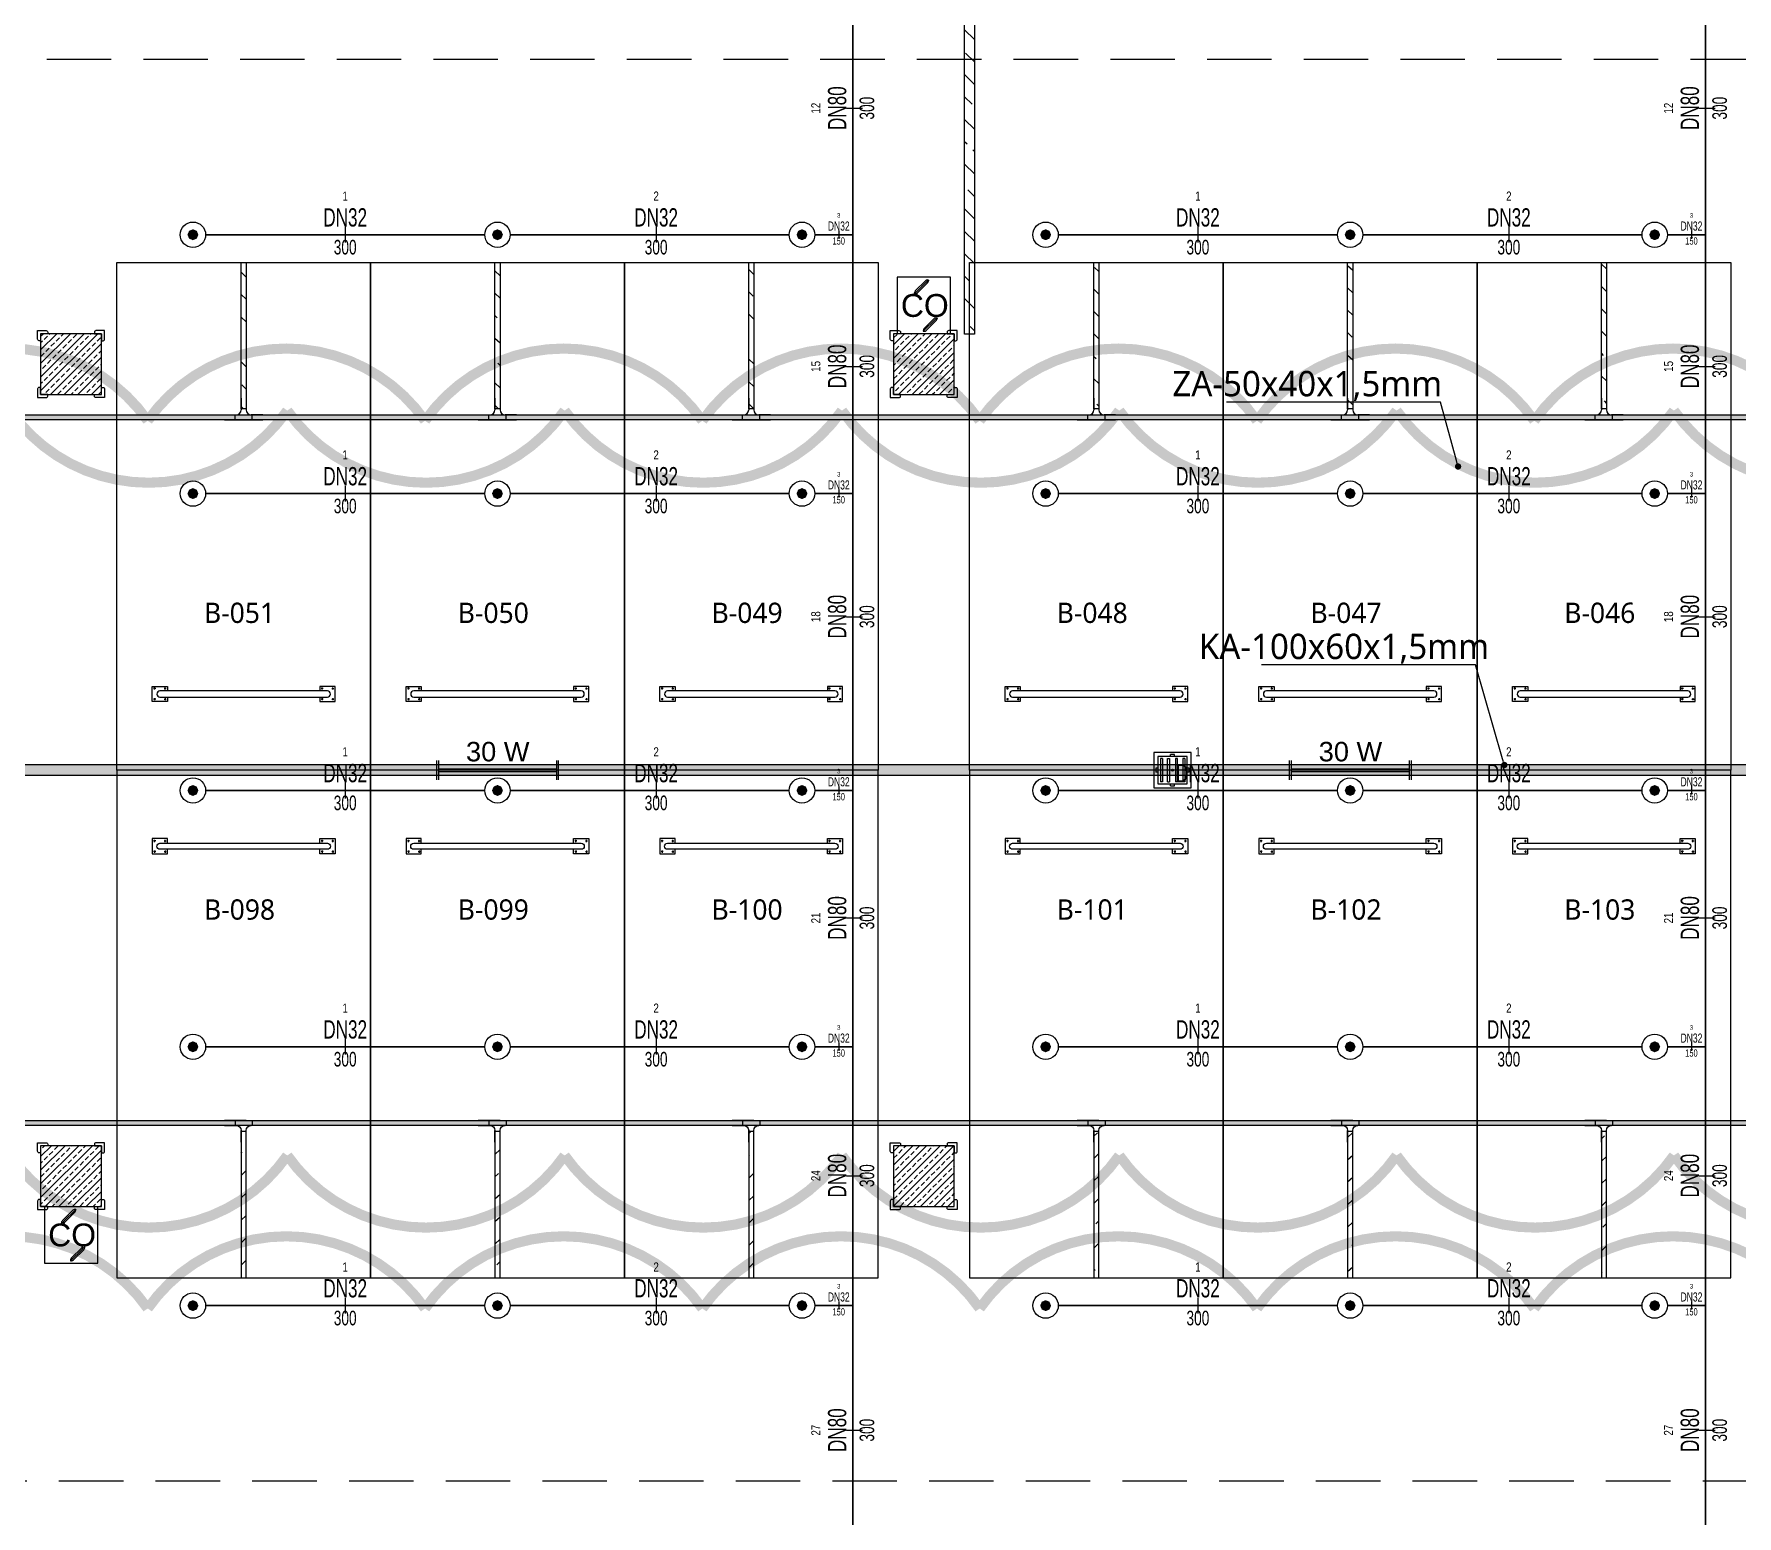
# Model space of a CAD drawing. Header units: millimetres. Extents: x -379292 to 1221486, y 92049 to 447512.
# Drawn here: x -158620 to -141845, y 253271 to 267871 of the extents above; entities that cross this region are included whole.
import ezdxf
from ezdxf import colors
from ezdxf.entities.mleader import LeaderData, LeaderLine
from ezdxf.enums import TextEntityAlignment as Align
from ezdxf.math import Vec2, Vec3

# ---------------------------------------------------------------- set-up
doc = ezdxf.new("R2010")
doc.units = ezdxf.units.MM
doc.linetypes.add('HIDDEN', pattern=[9.525, 6.35, -3.175])
for name, color, linetype in [('-M-YNGN-BORUID', 7, 'Continuous'), ('-M-YNGN-BORUUZUN', 7, 'Continuous'), ('-M-YNGN-BORUYUK', 7, 'Continuous'), ('-M-YNGN-SPR-YUK', 7, 'Continuous'), ('-M-YNGN-ZON2-CAP-', 7, 'Continuous'), ('-M-YNGN-ZON2-SPR-', 7, 'Continuous'), ('04_RAIN INLET', 51, 'Continuous'), ('05_HATCH CONCRETE', 141, 'Continuous'), ('05_SYMBOL', 2, 'Continuous'), ('08_LAMP', 4, 'Continuous'), ('202-A-Y-MahalAd', 141, 'Continuous'), ('E_CT_ZA', 6, 'Continuous'), ('EYazı', 7, 'Continuous')]:
    doc.layers.add(name, color=color, linetype=linetype)
doc.layers.add('-M-YNGN-SPR-CAPCIZGI', color=188, linetype='Continuous', plot=False)
for name, color, linetype, lineweight in [('-M-YNGN-ZON2', 4, 'SP', 30), ('08_DEDECTOR', 3, 'Continuous', 9), ('E_CT_AYDINLATMA', 3, 'Continuous', 9), ('E_CT_KIRMIZI', 1, 'Continuous', 9)]:
    doc.layers.add(name, color=color, linetype=linetype, lineweight=lineweight)
doc.styles.add('CIZGI', font='tahoma.ttf', dxfattribs={"width": 0.8, "oblique": 20})
doc.styles.add('HCAD', font='HCAD.SHX', dxfattribs={"width": 0.8, "height": 0.2})
doc.styles.add('PIPESIZE', font='hcad.shx', dxfattribs={"width": 0.8})
doc.styles.add('SPR-NOT', font='romans.shx')
doc.styles.get("Standard").update_dxf_attribs({"font": 'segoeuil.ttf'})
doc.styles.add('YAZI-2', font='arial.ttf', dxfattribs={"height": 2})
doc.styles.add('YAZI-3', font='arial.ttf', dxfattribs={"height": 3})
doc.linetypes.add('SP', pattern='A,2,-0.1,["SP",CIZGI,S=0.14,R=0.2,X=0,Y=-0.07],-0.255', length=2.355)
pattern_1 = [(225, (905000, -3e-07), (67.351921, -67.351921), []), (225, (904932.65, -3e-07), (67.351921, -67.351921), [47.625, -23.8125])]

# ---------------------------------------------------------------- blocks, each defined once
blk = doc.blocks.new('202_Vida')
at = {"color": 0, "linetype": 'ByBlock', "ltscale": 0.2}
for points in [[(1, 0), (-1, 0)], [(0, 1), (0, -1)]]:
    blk.add_lwpolyline(points, dxfattribs=at)
at = {"color": 0, "linetype": 'ByBlock'}
for radius in [0.42, 0.23, 0.155]:
    blk.add_circle((0, 0), radius, dxfattribs=at)
blk = doc.blocks.new('202_Stoper')
at = {"color": 0, "linetype": 'ByBlock'}
for points in [[(-750, -30), (-750, -75), (-900, -75), (-900, 75), (-750, 75), (-750, 30)], [(750, -30), (750, -75), (900, -75), (900, 75), (750, 75), (750, 30)]]:
    blk.add_lwpolyline(points, dxfattribs=at)
blk.add_lwpolyline([(825, -30, 1), (825, 30), (-825, 30, 1), (-825, -30)], format="xyb", close=True, dxfattribs=at)
at = {"color": 0, "linetype": 'ByBlock', "yscale": 10, "zscale": 10, "rotation": 180}
for p, xscale in [((-877, 53), -10), ((-772, 53), 10), ((772, 53), -10), ((877, 53), 10)]:
    blk.add_blockref('202_Vida', p, dxfattribs=dict(at, xscale=xscale))
at = {"color": 0, "linetype": 'ByBlock', "yscale": 10, "zscale": 10}
for p, xscale in [((-877, -52), 10), ((-772, -52), -10), ((772, -52), 10), ((877, -52), -10)]:
    blk.add_blockref('202_Vida', p, dxfattribs=dict(at, xscale=xscale))
blk = doc.blocks.new('202_Mahalblok')
at = {"color": 0, "linetype": 'ByBlock', "flags": 128}
blk.add_lwpolyline([(0, 0), (0, 5000), (2500, 5000), (2500, 0)], close=True, dxfattribs=at)
at = {"color": 252}
blk.add_blockref('202_Stoper', (1250, 750), dxfattribs=at)
at = {"color": 0, "linetype": 'ByBlock', "ltscale": 25}
blk.add_attdef('MAHALNO', text='', height=200, dxfattribs=at).set_placement((1209, 1390), align=Align.BOTTOM_CENTER)
blk = doc.blocks.new('202_Izgara')
at = {"color": 8, "ltscale": 25}
blk.add_circle((0, 0), 0.1, dxfattribs=at)
at = {"layer": '04_RAIN INLET', "color": 8}
for p, q in [((1.85, 1.75), (-1.85, 1.75)), ((-1.85, 1.75), (-1.85, -1.75)), ((1.85, -1.75), (1.85, 1.75)), ((1.45, 1.35), (-1.45, 1.35)), ((-1.45, 1.35), (-1.45, -1.35)), ((-1.2, 1.15), (-1.2, -1.15)), ((-1, 1.15), (-1.2, 1.15)), ((-1, 1.15), (-1, -1.15)), ((-0.5, -1.15), (-0.5, 1.15)), ((-0.5, 1.15), (-0.3, 1.15)), ((-0.3, 1.15), (-0.3, -1.15)), ((0.3, 1.15), (0.3, -1.15)), ((0.5, 1.15), (0.3, 1.15)), ((0.5, -1.15), (0.5, 1.15)), ((1, 1.15), (1, -1.15)), ((1.2, 1.15), (1, 1.15)), ((1.2, 1.15), (1.2, -1.15)), ((1.45, -1.35), (1.45, 1.35)), ((-1.45, -1.35), (1.45, -1.35)), ((-1, -1.15), (-1.2, -1.15)), ((-0.5, -1.15), (-0.3, -1.15)), ((0.5, -1.15), (0.3, -1.15)), ((1.2, -1.15), (1, -1.15)), ((-1.85, -1.75), (1.85, -1.75))]:
    blk.add_line(p, q, dxfattribs=at)
at = {"layer": '04_RAIN INLET', "color": 8, "ltscale": 50}
for p, q in [((-1.45, 0.2), (-1.65, 0.2)), ((0.2, 1.55), (-0.2, 1.55)), ((-0.2, 1.35), (-0.2, 1.55)), ((0.2, 1.35), (0.2, 1.55)), ((1.65, 0.2), (1.45, 0.2)), ((-1.45, -0.2), (-1.65, -0.2)), ((-0.2, -1.55), (-0.2, -1.35)), ((0.2, -1.55), (0.2, -1.35)), ((1.65, -0.2), (1.45, -0.2))]:
    blk.add_line(p, q, dxfattribs=at)
at = {"layer": '04_RAIN INLET', "color": 8, "ltscale": 50, "extrusion": (-2.89798e-21, 1.6744e-09, 1)}
for points in [[(-1.65, 0.2), (-1.65, -0.2)], [(1.65, -0.2), (1.65, 0.2)]]:
    blk.add_lwpolyline(points, dxfattribs=at)
at = {"layer": '04_RAIN INLET', "color": 8, "ltscale": 50, "extrusion": (-2.89798e-21, 1.6744e-09, 1), "elevation": 0}
blk.add_lwpolyline([(-0.2, -1.55), (0.2, -1.55)], dxfattribs=at)
blk = doc.blocks.new('bariyer')
at = {"color": 8, "ltscale": 25}
blk.add_lwpolyline([(0, -70), (15, -70, 0.414214), (30, -55), (30, 30), (-55, 30, 0.414214), (-70, 15), (-70, 0), (0, 0)], format="xyb", close=True, dxfattribs=at)
blk = doc.blocks.new('OtoParkBodrumKatMimari')
at = {"layer": '05_HATCH CONCRETE'}
h = blk.add_hatch(dxfattribs=at)
h.set_pattern_fill('ANSI33', color=8, scale=15, angle=180, style=0)
h.set_pattern_definition(pattern_1)
h.paths.add_polyline_path([(88400, 164100), (87800, 164100), (87800, 163500), (88400, 163500)])
h = blk.add_hatch(dxfattribs=at)
h.set_pattern_fill('ANSI33', color=8, scale=15, angle=180, style=0)
h.set_pattern_definition(pattern_1)
h.paths.add_polyline_path([(96800, 164100), (96200, 164100), (96200, 163500), (96800, 163500)])
h = blk.add_hatch(dxfattribs=at)
h.set_pattern_fill('ANSI33', color=8, scale=15, angle=180, style=0)
h.set_pattern_definition(pattern_1)
h.paths.add_polyline_path([(88400, 156100), (87800, 156100), (87800, 155500), (88400, 155500)])
h = blk.add_hatch(dxfattribs=at)
h.set_pattern_fill('ANSI33', color=8, scale=15, angle=180, style=0)
h.set_pattern_definition(pattern_1)
h.paths.add_polyline_path([(96800, 156100), (96200, 156100), (96200, 155500), (96800, 155500)])
at = {"color": 5}
for points in [[(88400, 164100), (87800, 164100), (87800, 163500), (88400, 163500)], [(96800, 164100), (96200, 164100), (96200, 163500), (96800, 163500)], [(88400, 156100), (87800, 156100), (87800, 155500), (88400, 155500)], [(96800, 156100), (96200, 156100), (96200, 155500), (96800, 155500)]]:
    blk.add_lwpolyline(points, close=True, dxfattribs=at)
at = {"layer": '05_SYMBOL', "color": 252, "linetype": 'HIDDEN', "ltscale": 100}
blk.add_lwpolyline([(130500, 154800), (130500, 164800, 0.414214), (128500, 166800), (19400, 166800, 0.414214), (17400, 164800), (17400, 154800, 0.414214), (19400, 152800), (128500, 152800, 0.414214)], format="xyb", close=True, dxfattribs=at)
at = {"layer": '04_RAIN INLET', "xscale": 100, "yscale": 100, "zscale": 100, "rotation": 359.9999999845318}
blk.add_blockref('202_Izgara', (98950, 159800), dxfattribs=at)
at = {"layer": '05_SYMBOL', "color": 8, "xscale": -1}
for p in [(87800, 164100), (96200, 164100), (87800, 156100), (96200, 156100)]:
    blk.add_blockref('bariyer', p, dxfattribs=at)
at = {"layer": '05_SYMBOL', "color": 8}
for p in [(88400, 164100), (96800, 164100), (88400, 156100), (96800, 156100)]:
    blk.add_blockref('bariyer', p, dxfattribs=at)
at = {"layer": '05_SYMBOL', "color": 8, "rotation": 180}
for p in [(87800, 163500), (96200, 163500), (87800, 155500), (96200, 155500)]:
    blk.add_blockref('bariyer', p, dxfattribs=at)
at = {"layer": '05_SYMBOL', "color": 8, "xscale": -1, "rotation": 180}
for p in [(88400, 163500), (96800, 163500), (88400, 155500), (96800, 155500)]:
    blk.add_blockref('bariyer', p, dxfattribs=at)
at = {"layer": '202-A-Y-MahalAd', "color": 8, "ltscale": 25}
for p, values in [((88550, 159800), {'MAHALNO': 'B-051'}), ((91050, 159800), {'MAHALNO': 'B-050'}), ((93550, 159800), {'MAHALNO': 'B-049'}), ((96950, 159800), {'MAHALNO': 'B-048'}), ((99450, 159800), {'MAHALNO': 'B-047'}), ((101950, 159800), {'MAHALNO': 'B-046'})]:
    blk.add_blockref('202_Mahalblok', p, dxfattribs=at).add_auto_attribs(values)
ref = blk.add_blockref('202_Mahalblok', (88550, 159800), dxfattribs=dict(at, xscale=-1, rotation=180))
ref.add_attrib('MAHALNO', 'B-098', dxfattribs={"layer": '0', "color": 0, "linetype": 'ByBlock', "ltscale": 25, "height": 200}).set_placement((89759, 158267), align=Align.BOTTOM_CENTER)
ref = blk.add_blockref('202_Mahalblok', (91050, 159800), dxfattribs=dict(at, xscale=-1, rotation=180))
ref.add_attrib('MAHALNO', 'B-099', dxfattribs={"layer": '0', "color": 0, "linetype": 'ByBlock', "ltscale": 25, "height": 200}).set_placement((92259, 158267), align=Align.BOTTOM_CENTER)
ref = blk.add_blockref('202_Mahalblok', (93550, 159800), dxfattribs=dict(at, xscale=-1, rotation=180))
ref.add_attrib('MAHALNO', 'B-100', dxfattribs={"layer": '0', "color": 0, "linetype": 'ByBlock', "ltscale": 25, "height": 200}).set_placement((94759, 158267), align=Align.BOTTOM_CENTER)
ref = blk.add_blockref('202_Mahalblok', (96950, 159800), dxfattribs=dict(at, xscale=-1, rotation=180))
ref.add_attrib('MAHALNO', 'B-101', dxfattribs={"layer": '0', "color": 0, "linetype": 'ByBlock', "ltscale": 25, "height": 200}).set_placement((98159, 158267), align=Align.BOTTOM_CENTER)
ref = blk.add_blockref('202_Mahalblok', (99450, 159800), dxfattribs=dict(at, xscale=-1, rotation=180))
ref.add_attrib('MAHALNO', 'B-102', dxfattribs={"layer": '0', "color": 0, "linetype": 'ByBlock', "ltscale": 25, "height": 200}).set_placement((100659, 158267), align=Align.BOTTOM_CENTER)
ref = blk.add_blockref('202_Mahalblok', (101950, 159800), dxfattribs=dict(at, xscale=-1, rotation=180))
ref.add_attrib('MAHALNO', 'B-103', dxfattribs={"layer": '0', "color": 0, "linetype": 'ByBlock', "ltscale": 25, "height": 200}).set_placement((103159, 158267), align=Align.BOTTOM_CENTER)
blk = doc.blocks.new('SP-C-UP-12')
at = {"ltscale": 10}
blk.add_line((0, 0), (0, 0), dxfattribs=at)
at = {"color": 1, "linetype": 'Continuous'}
blk.add_circle((0, 0), 12.5, dxfattribs=at)
at = {"ltscale": 10}
for points in [[(-5.4, 0), (-3.8, 3.8), (-3.8, -3.8), (0, 5.4)], [(-3.8, -3.8), (0, 5.4), (0, -5.4), (3.8, 3.8)], [(0, -5.4), (3.8, 3.8), (3.8, -3.8), (5.4, 0)]]:
    blk.add_solid(points, dxfattribs=at)
at = {"layer": '-M-YNGN-SPR-YUK', "style": 'SPR-NOT', "width": 0.5, "flags": 9}
for tag, p in [('YUK', (0, 17.8)), ('CAP', (0, 14.4)), ('TIP', (0.2, 10.8))]:
    blk.add_attdef(tag, text='', height=2.5, dxfattribs=at).set_placement(p, align=Align.MIDDLE_CENTER)
blk = doc.blocks.new('SPRKL100')
at = {"layer": '-M-YNGN-SPR-CAPCIZGI'}
blk.add_line((0, 0.431), (0, -0.431), dxfattribs=at)
at = {"layer": '-M-YNGN-BORUID', "color": 0, "style": 'HCAD', "width": 0.8, "flags": 1}
blk.add_attdef('DIC', text='', height=0.4, dxfattribs=at).set_placement((0, -1.693), align=Align.CENTER)
at = {"layer": '-M-YNGN-BORUUZUN', "color": 0, "style": 'HCAD', "width": 0.7}
blk.add_attdef('BOY', text='', height=0.8, dxfattribs=at).set_placement((0, -1.08), align=Align.CENTER)
at = {"layer": '-M-YNGN-BORUYUK', "color": 6, "style": 'PIPESIZE', "width": 0.8}
blk.add_attdef('YUK', text='', height=0.5, dxfattribs=at).set_placement((0, 1.866), align=Align.CENTER)
at = {"color": 0, "style": 'PIPESIZE', "width": 0.7}
blk.add_attdef('CAP', text='', height=1, dxfattribs=at).set_placement((0, 0.45), align=Align.CENTER)
blk = doc.blocks.new('A$C69E5DB5D')
at = {"layer": '-M-YNGN-ZON2', "ltscale": 500}
for p, q in [((-4290.9, 3212.4), (-4290.9, -1882.6)), ((-3450.9, 3212.4), (-3450.9, -1882.6)), ((-4653.4, 2117.4), (-4928.4, 2117.4)), ((-4353.4, 2117.4), (-4628.4, 2117.4)), ((-4328.4, 2117.4), (-4290.9, 2117.4)), ((-3813.4, 2117.4), (-4088.4, 2117.4)), ((-3513.4, 2117.4), (-3788.4, 2117.4)), ((-3488.4, 2117.4), (-3450.9, 2117.4)), ((-4653.4, 1862.4), (-4928.4, 1862.4)), ((-4353.4, 1862.4), (-4628.4, 1862.4)), ((-4328.4, 1862.4), (-4290.9, 1862.4)), ((-3813.4, 1862.4), (-4088.4, 1862.4)), ((-3513.4, 1862.4), (-3788.4, 1862.4)), ((-3488.4, 1862.4), (-3450.9, 1862.4)), ((-4653.4, 1569.9), (-4928.4, 1569.9)), ((-4353.4, 1569.9), (-4628.4, 1569.9)), ((-4328.4, 1569.9), (-4290.9, 1569.9)), ((-3813.4, 1569.9), (-4088.4, 1569.9)), ((-3513.4, 1569.9), (-3788.4, 1569.9)), ((-3488.4, 1569.9), (-3450.9, 1569.9)), ((-4653.4, 1317.4), (-4928.4, 1317.4)), ((-4353.4, 1317.4), (-4628.4, 1317.4)), ((-4328.4, 1317.4), (-4290.9, 1317.4)), ((-3813.4, 1317.4), (-4088.4, 1317.4)), ((-3513.4, 1317.4), (-3788.4, 1317.4)), ((-3488.4, 1317.4), (-3450.9, 1317.4)), ((-4653.4, 1062.4), (-4928.4, 1062.4)), ((-4353.4, 1062.4), (-4628.4, 1062.4)), ((-4328.4, 1062.4), (-4290.9, 1062.4)), ((-3813.4, 1062.4), (-4088.4, 1062.4)), ((-3513.4, 1062.4), (-3788.4, 1062.4)), ((-3488.4, 1062.4), (-3450.9, 1062.4))]:
    blk.add_line(p, q, dxfattribs=at)
at = {"layer": '-M-YNGN-ZON2-CAP-', "xscale": 18.00000000000004, "yscale": 18.00000000000004, "zscale": 18.00000000000004, "rotation": 90}
for p, values in [((-4289.2, 2242.1), {'YUK': '12', 'CAP': 'DN80', 'BOY': '300'}), ((-3449.2, 2242.1), {'YUK': '12', 'CAP': 'DN80', 'BOY': '300'}), ((-4289.2, 1987.7), {'YUK': '15', 'CAP': 'DN80', 'BOY': '300'}), ((-3449.2, 1987.7), {'YUK': '15', 'CAP': 'DN80', 'BOY': '300'}), ((-4289.2, 1741.1), {'YUK': '18', 'CAP': 'DN80', 'BOY': '300'}), ((-3449.2, 1741.1), {'YUK': '18', 'CAP': 'DN80', 'BOY': '300'}), ((-4289.2, 1444.3), {'YUK': '21', 'CAP': 'DN80', 'BOY': '300'}), ((-3449.2, 1444.3), {'YUK': '21', 'CAP': 'DN80', 'BOY': '300'}), ((-4289.2, 1190.4), {'YUK': '24', 'CAP': 'DN80', 'BOY': '300'}), ((-3449.2, 1190.4), {'YUK': '24', 'CAP': 'DN80', 'BOY': '300'}), ((-4289.2, 939.7), {'YUK': '27', 'CAP': 'DN80', 'BOY': '300'}), ((-3449.2, 939.7), {'YUK': '27', 'CAP': 'DN80', 'BOY': '300'})]:
    blk.add_blockref('SPRKL100', p, dxfattribs=at).add_auto_attribs(values)
at = {"layer": '-M-YNGN-ZON2-CAP-'}
for p, xscale, yscale, zscale, values in [((-4790.9, 2117.4), 18, 18, 18, {'YUK': '1', 'CAP': 'DN32', 'BOY': '300'}), ((-4484.6, 2117.4), 18, 18, 18, {'YUK': '2', 'CAP': 'DN32', 'BOY': '300'}), ((-3950.9, 2117.4), 18, 18, 18, {'YUK': '1', 'CAP': 'DN32', 'BOY': '300'}), ((-3644.6, 2117.4), 18, 18, 18, {'YUK': '2', 'CAP': 'DN32', 'BOY': '300'}), ((-4304.7, 2117.4), 9, 9, 9, {'YUK': '3', 'CAP': 'DN32', 'BOY': '150'}), ((-3464.7, 2117.4), 9, 9, 9, {'YUK': '3', 'CAP': 'DN32', 'BOY': '150'}), ((-4790.9, 1862.4), 18, 18, 18, {'YUK': '1', 'CAP': 'DN32', 'BOY': '300'}), ((-4484.6, 1862.4), 18, 18, 18, {'YUK': '2', 'CAP': 'DN32', 'BOY': '300'}), ((-3950.9, 1862.4), 18, 18, 18, {'YUK': '1', 'CAP': 'DN32', 'BOY': '300'}), ((-3644.6, 1862.4), 18, 18, 18, {'YUK': '2', 'CAP': 'DN32', 'BOY': '300'}), ((-4304.7, 1862.4), 9, 9, 9, {'YUK': '3', 'CAP': 'DN32', 'BOY': '150'}), ((-3464.7, 1862.4), 9, 9, 9, {'YUK': '3', 'CAP': 'DN32', 'BOY': '150'}), ((-4790.9, 1569.9), 18, 18, 18, {'YUK': '1', 'CAP': 'DN32', 'BOY': '300'}), ((-4484.6, 1569.9), 18, 18, 18, {'YUK': '2', 'CAP': 'DN32', 'BOY': '300'}), ((-3950.9, 1569.9), 18, 18, 18, {'YUK': '1', 'CAP': 'DN32', 'BOY': '300'}), ((-3644.6, 1569.9), 18, 18, 18, {'YUK': '2', 'CAP': 'DN32', 'BOY': '300'}), ((-4304.7, 1569.9), 9, 9, 9, {'YUK': '3', 'CAP': 'DN32', 'BOY': '150'}), ((-3464.7, 1569.9), 9, 9, 9, {'YUK': '3', 'CAP': 'DN32', 'BOY': '150'}), ((-4790.9, 1317.4), 18, 18, 18, {'YUK': '1', 'CAP': 'DN32', 'BOY': '300'}), ((-4484.6, 1317.4), 18, 18, 18, {'YUK': '2', 'CAP': 'DN32', 'BOY': '300'}), ((-3950.9, 1317.4), 18, 18, 18, {'YUK': '1', 'CAP': 'DN32', 'BOY': '300'}), ((-3644.6, 1317.4), 18, 18, 18, {'YUK': '2', 'CAP': 'DN32', 'BOY': '300'}), ((-4304.7, 1317.4), 9, 9, 9, {'YUK': '3', 'CAP': 'DN32', 'BOY': '150'}), ((-3464.7, 1317.4), 9, 9, 9, {'YUK': '3', 'CAP': 'DN32', 'BOY': '150'}), ((-4790.9, 1062.4), 18, 18, 18, {'YUK': '1', 'CAP': 'DN32', 'BOY': '300'}), ((-4484.6, 1062.4), 18, 18, 18, {'YUK': '2', 'CAP': 'DN32', 'BOY': '300'}), ((-3950.9, 1062.4), 18, 18, 18, {'YUK': '1', 'CAP': 'DN32', 'BOY': '300'}), ((-3644.6, 1062.4), 18, 18, 18, {'YUK': '2', 'CAP': 'DN32', 'BOY': '300'}), ((-4304.7, 1062.4), 9, 9, 9, {'YUK': '3', 'CAP': 'DN32', 'BOY': '150'}), ((-3464.7, 1062.4), 9, 9, 9, {'YUK': '3', 'CAP': 'DN32', 'BOY': '150'})]:
    blk.add_blockref('SPRKL100', p, dxfattribs=dict(at, xscale=xscale, yscale=yscale, zscale=zscale)).add_auto_attribs(values)
at = {"layer": '-M-YNGN-ZON2-SPR-'}
for p in [(-4940.9, 2117.4), (-4640.9, 2117.4), (-4340.9, 2117.4), (-4100.9, 2117.4), (-3800.9, 2117.4), (-3500.9, 2117.4), (-4940.9, 1862.4), (-4640.9, 1862.4), (-4340.9, 1862.4), (-4100.9, 1862.4), (-3800.9, 1862.4), (-3500.9, 1862.4), (-4940.9, 1569.9), (-4640.9, 1569.9), (-4340.9, 1569.9), (-4100.9, 1569.9), (-3800.9, 1569.9), (-3500.9, 1569.9), (-4940.9, 1317.4), (-4640.9, 1317.4), (-4340.9, 1317.4), (-4100.9, 1317.4), (-3800.9, 1317.4), (-3500.9, 1317.4), (-4940.9, 1062.4), (-4640.9, 1062.4), (-4340.9, 1062.4), (-4100.9, 1062.4), (-3800.9, 1062.4), (-3500.9, 1062.4)]:
    blk.add_blockref('SP-C-UP-12', p, dxfattribs=at)
blk = doc.blocks.new('*U613')
h = blk.add_hatch()
h.set_pattern_fill('ANSI33', color=0, scale=50, angle=1, style=0)
h.paths.add_polyline_path([(-52013, 100), (-146, 100), (-146, 0), (-52013, 0)])
at = {"color": 0}
blk.add_lwpolyline([(-52013, 100), (-146, 100), (-146, 0), (-52013, 0)], close=True, dxfattribs=at)
at = {"ltscale": 25, "flags": 1}
for tag, p in [('YUKSEKLIK', (-229, -149)), ('KALINLIK', (-229, -213))]:
    blk.add_attdef(tag, p, '', height=50, dxfattribs=at)
blk = doc.blocks.new('*U765')
h = blk.add_hatch()
h.set_pattern_fill('ANSI33', color=0, scale=50, angle=1, style=0)
h.paths.add_polyline_path([(-1851, 50), (57124, 50), (57124, 0), (-1851, 0)])
at = {"color": 0}
blk.add_lwpolyline([(-1851, 50), (57124, 50), (57124, 0), (-1851, 0)], close=True, dxfattribs=at)
at = {"ltscale": 25, "flags": 1}
for tag, p in [('YUKSEKLIK', (-229, -149)), ('KALINLIK', (-229, -213))]:
    blk.add_attdef(tag, p, '', height=50, dxfattribs=at)
blk = doc.blocks.new('*U766')
h = blk.add_hatch()
h.set_pattern_fill('ANSI33', color=0, scale=50, angle=1, style=0)
h.paths.add_polyline_path([(-1851, 50), (57124, 50), (57124, 0), (-1851, 0)])
at = {"color": 0}
blk.add_lwpolyline([(-1851, 50), (57124, 50), (57124, 0), (-1851, 0)], close=True, dxfattribs=at)
at = {"ltscale": 25, "flags": 1}
for tag, p in [('YUKSEKLIK', (-229, -149)), ('KALINLIK', (-229, -213))]:
    blk.add_attdef(tag, p, '', height=50, dxfattribs=at)
blk = doc.blocks.new('*U880')
h = blk.add_hatch()
h.set_pattern_fill('ANSI33', color=0, scale=50, angle=1, style=0)
h.paths.add_polyline_path([(-3797, 100), (-202, 100), (-202, 0), (-3797, 0)])
at = {"color": 0}
blk.add_lwpolyline([(-3797, 100), (-202, 100), (-202, 0), (-3797, 0)], close=True, dxfattribs=at)
at = {"ltscale": 25, "flags": 1}
for tag, p in [('YUKSEKLIK', (-229, -149)), ('KALINLIK', (-229, -213))]:
    blk.add_attdef(tag, p, '', height=50, dxfattribs=at)
blk = doc.blocks.new('_DOT')
at = {"color": 0, "linetype": 'ByBlock'}
blk.add_line((-0.5, 0), (-1, 0), dxfattribs=at)
at = {"color": 0, "linetype": 'ByBlock', "const_width": 0.5}
blk.add_lwpolyline([(-0.25, 0, 1), (0.25, 0, 1)], format="xyb", close=True, dxfattribs=at)
blk = doc.blocks.new('40 W SIVA ÜSTÜ ETANJ LED 50')
at = {"layer": '08_LAMP'}
for p, q in [((-625, -100), (-625, 100)), ((-605, -100), (-605, 100)), ((-605, 15), (605, 15)), ((605, -100), (605, 100)), ((625, -100), (625, 100)), ((-605, -15), (605, -15))]:
    blk.add_line(p, q, dxfattribs=at)
at = {"layer": '08_LAMP', "color": 2, "style": 'YAZI-2'}
blk.add_text('30 W', height=200, dxfattribs=at).set_placement((0, 90), align=Align.CENTER)
blk = doc.blocks.new('CO 250')
at = {"layer": '08_DEDECTOR'}
for p, q in [((17, 243), (-84, 142)), ((45, 251), (-74, 132)), ((37, 223), (-64, 122)), ((45, 250), (45, 243)), ((114, -136), (-5, -255)), ((104, -126), (3, -227)), ((124, -146), (23, -247)), ((-5, -247), (-5, -255)), ((-5, -255), (3, -255))]:
    blk.add_line(p, q, dxfattribs=at)
at = {"layer": '08_DEDECTOR', "ltscale": 25}
blk.add_lwpolyline([(-262, 278), (-262, -278), (262, -278), (262, 278)], close=True, dxfattribs=at)
at = {"layer": '08_DEDECTOR'}
for centre, radius, start, end in [((37, 223), 27.7, 72.9688, 135), ((17, 243), 27.7, 315, 0), ((-55, 112), 41.6, 135, 180), ((-55, 112), 27.7, 135, 180), ((-55, 112), 13.9, 135, 180), ((95, -116), 13.9, 315, 350.4112), ((95, -116), 27.7, 315, 355.2224), ((95, -116), 41.6, 315, 356.817), ((23, -247), 27.7, 135, 180), ((3, -227), 27.7, 270, 315)]:
    blk.add_arc(centre, radius, start, end, dxfattribs=at)
at = {"layer": '08_DEDECTOR', "color": 3, "style": 'YAZI-3'}
blk.add_text('CO', height=225, dxfattribs=at).set_placement((-226, -113))
blk = doc.blocks.new('*U1011')
h = blk.add_hatch()
h.set_pattern_fill('ANSI33', color=0, scale=50, angle=1, style=0)
h.paths.add_polyline_path([(-2093, 50), (-653, 50), (-653, 0), (-2093, 0)])
at = {"color": 0}
blk.add_lwpolyline([(-2093, 50), (-653, 50), (-653, 0), (-2093, 0)], close=True, dxfattribs=at)
at = {"ltscale": 25, "flags": 1}
for tag, p in [('YUKSEKLIK', (-229, -149)), ('KALINLIK', (-229, -213))]:
    blk.add_attdef(tag, p, '', height=50, dxfattribs=at)
blk = doc.blocks.new('*U1012')
at = {"color": 0}
for p, q in [((214, 214), (-164, 214)), ((-60, 214), (-60, 164)), ((0, 214), (214, 214)), ((110, 214), (110, 164)), ((-164, 164), (-50, 164)), ((0, 0), (0, 114)), ((0, 104), (50, 104)), ((50, 0), (50, 114)), ((214, 164), (100, 164))]:
    blk.add_line(p, q, dxfattribs=at)
for centre, start, end in [((-50, 114), 0, 90), ((100, 114), 90, 180)]:
    blk.add_arc(centre, 50, start, end, dxfattribs=at)

msp = doc.modelspace()

# ---------------------------------------------------------------- block references
at = {"color": 8}
msp.add_blockref('OtoParkBodrumKatMimari', (-246354.8, 100818.8), dxfattribs=at)

# ---------------------------------------------------------------- next in the draw order: linework, layer by layer
at = {"color": 30, "const_width": 100}
for points in [[(-176623.5, 264061.1, -0.5205671), (-173891.6, 264061.1, -0.5205671), (-171159.7, 264061.1, -0.5205671), (-168427.8, 264061.1, -0.5205671), (-165695.9, 264061.1, -0.5205671), (-162964, 264061.1, -0.5205671), (-160232.1, 264061.1, -0.5205671), (-157500.2, 264061.1, -0.5205671), (-154768.3, 264061.1, -0.5205671), (-152036.4, 264061.1, -0.5205671), (-149304.5, 264061.1, -0.5205671), (-146572.7, 264061.1, -0.5205671), (-143840.8, 264061.1, -0.5205671), (-141108.9, 264061.1, -0.5205671)], [(-139733.7, 264161.4, -0.5205671), (-142465.6, 264161.4, -0.5205671), (-145197.5, 264161.4, -0.5205671), (-147929.3, 264161.4, -0.5205671), (-150661.2, 264161.4, -0.5205671), (-153393.1, 264161.4, -0.5205671), (-156125, 264161.4, -0.5205671), (-158856.9, 264161.4, -0.5205671), (-161588.8, 264161.4, -0.5205671), (-164320.7, 264161.4, -0.5205671), (-167052.6, 264161.4, -0.5205671), (-169784.5, 264161.4, -0.5205671), (-172516.4, 264161.4, -0.5205671), (-175248.3, 264161.4, -0.5205671)], [(-139733.7, 256823, -0.5205671), (-142465.6, 256823, -0.5205671), (-145197.5, 256823, -0.5205671), (-147929.3, 256823, -0.5205671), (-150661.2, 256823, -0.5205671), (-153393.1, 256823, -0.5205671), (-156125, 256823, -0.5205671), (-158856.9, 256823, -0.5205671), (-161588.8, 256823, -0.5205671), (-164320.7, 256823, -0.5205671), (-167052.6, 256823, -0.5205671), (-169784.5, 256823, -0.5205671), (-172516.4, 256823, -0.5205671), (-175248.3, 256823, -0.5205671)], [(-176623.5, 255315.3, -0.5205671), (-173891.6, 255315.3, -0.5205671), (-171159.7, 255315.3, -0.5205671), (-168427.8, 255315.3, -0.5205671), (-165695.9, 255315.3, -0.5205671), (-162964, 255315.3, -0.5205671), (-160232.1, 255315.3, -0.5205671), (-157500.2, 255315.3, -0.5205671), (-154768.3, 255315.3, -0.5205671), (-152036.4, 255315.3, -0.5205671), (-149304.5, 255315.3, -0.5205671), (-146572.7, 255315.3, -0.5205671), (-143840.8, 255315.3, -0.5205671), (-141108.9, 255315.3, -0.5205671)]]:
    msp.add_lwpolyline(points, format="xyb", dxfattribs=at)

# ---------------------------------------------------------------- next in the draw order: block references
at = {"layer": '-M-YNGN-ZON2', "ltscale": 25, "xscale": 10, "yscale": 10, "zscale": 10}
msp.add_blockref('A$C69E5DB5D', (-107645.9, 244719.5), dxfattribs=at)
at = {"layer": '08_DEDECTOR'}
for p in [(-149854.8, 265197.2), (-158254.8, 256040.3)]:
    msp.add_blockref('CO 250', p, dxfattribs=at)
at = {"layer": '08_LAMP', "xscale": 0.96, "yscale": 0.96, "zscale": 0.96}
for p in [(-154052.1, 260618.8), (-145652.1, 260618.8)]:
    msp.add_blockref('40 W SIVA ÜSTÜ ETANJ LED 50', p, dxfattribs=at)
at = {"layer": 'E_CT_AYDINLATMA', "xscale": -1, "rotation": 180}
msp.add_blockref('*U613', (-120091.5, 260669.8), dxfattribs=at)
at = {"layer": 'E_CT_KIRMIZI', "color": 1}
for name, p, rotation in [('*U1011', (-156579.8, 263525.8), 270), ('*U1011', (-154079.8, 263525.8), 270), ('*U1011', (-151579.8, 263525.8), 270), ('*U1011', (-148179.8, 263525.8), 270), ('*U1011', (-145679.8, 263525.8), 270), ('*U1011', (-143179.8, 263525.8), 270), ('*U766', (-116880.6, 264118.8), 180), ('*U765', (-116880.6, 257168.8), 180)]:
    msp.add_blockref(name, p, dxfattribs=dict(at, rotation=rotation))
at = {"layer": 'E_CT_KIRMIZI', "color": 2, "rotation": 180}
for p in [(-156529.8, 264282.8), (-154029.8, 264282.8), (-151529.8, 264282.8), (-148129.8, 264282.8), (-145629.8, 264282.8), (-143129.8, 264282.8)]:
    msp.add_blockref('*U1012', p, dxfattribs=at)
at = {"layer": 'E_CT_KIRMIZI', "color": 2, "xscale": -1}
for p in [(-156529.8, 256954.8), (-154029.8, 256954.8), (-151529.8, 256954.8), (-148129.8, 256954.8), (-145629.8, 256954.8), (-143129.8, 256954.8)]:
    msp.add_blockref('*U1012', p, dxfattribs=at)
at = {"layer": 'E_CT_KIRMIZI', "color": 1, "xscale": -1, "rotation": 270}
for p in [(-156579.8, 257711.7), (-154079.8, 257711.7), (-151579.8, 257711.7), (-148179.8, 257711.7), (-145679.8, 257711.7), (-143179.8, 257711.7)]:
    msp.add_blockref('*U1011', p, dxfattribs=at)
at = {"layer": 'E_CT_ZA', "color": 112, "rotation": 90}
msp.add_blockref('*U880', (-149354.8, 268710.6), dxfattribs=at)

# ---------------------------------------------------------------- next in the draw order: leaders
at = {"layer": 'EYazı', "color": 7}
ml = msp.add_multileader_mtext('Standard', dxfattribs=at)
ml.set_content('ZA-50x40x1,5mm', color=7)
ml.set_leader_properties(color=1)
ml.set_arrow_properties(name='DOT')
ml.build(insert=Vec2(0, 0))
ml.multileader.update_dxf_attribs({"text_left_attachment_type": 6, "text_right_attachment_type": 6, "dogleg_length": 50, "arrow_head_size": 62.5})
ctx = ml.context
ctx.base_point, ctx.char_height, ctx.arrow_head_size, ctx.landing_gap_size, ctx.plane_origin = Vec3(-147431.2, 264245), 250, 62.5, 25, Vec3(-145433.2, 264552.8)
ctx.left_attachment, ctx.right_attachment = 6, 6
notes = []
notes.append((ctx, [(0, (1, 1, 0), (-144765.9, 264245), (-1, 0), 62.5, [(0, [(-144592.1, 263610.4)], 0, [])])]))
ctx.mtext.insert, ctx.mtext.width, ctx.mtext.defined_height, ctx.mtext.line_spacing_style, ctx.mtext.flow_direction = Vec3(-147406.2, 264551.6), 2000, 439.9, 2, 5
ml = msp.add_multileader_mtext('Standard', dxfattribs=at)
ml.set_content('KA-100x60x1,5mm', color=7)
ml.set_leader_properties(color=1)
ml.set_arrow_properties(name='DOT')
ml.build(insert=Vec2(0, 0))
ml.multileader.update_dxf_attribs({"text_left_attachment_type": 6, "text_right_attachment_type": 6, "dogleg_length": 50, "arrow_head_size": 62.5})
ctx = ml.context
ctx.base_point, ctx.char_height, ctx.arrow_head_size, ctx.landing_gap_size, ctx.plane_origin = Vec3(-147170.7, 261655.9), 250, 62.5, 25, Vec3(-144977.5, 261612.2)
ctx.left_attachment, ctx.right_attachment = 6, 6
notes.append((ctx, [(0, (1, 1, 0), (-144419.6, 261655.9), (-1, 0), 62.5, [(0, [(-144136.3, 260669.8)], 0, [])])]))
ctx.mtext.insert, ctx.mtext.width, ctx.mtext.defined_height, ctx.mtext.line_spacing_style, ctx.mtext.flow_direction = Vec3(-147145.7, 261962.6), 2000, 439.9, 2, 5
for ctx, leaders in notes:
    for number, flags, end, landing, length, lines in leaders:
        leader = LeaderData()
        leader.index, (leader.has_last_leader_line, leader.has_dogleg_vector, leader.attachment_direction) = number, flags
        leader.last_leader_point, leader.dogleg_vector, leader.dogleg_length = Vec3(end), Vec3(landing), length
        for number, points, colour, breaks in lines:
            line = LeaderLine()
            line.index, line.vertices, line.color, line.breaks = number, Vec3.list(points), colors.encode_raw_color(colour), breaks
            leader.lines.append(line)
        ctx.leaders.append(leader)

doc.saveas('drawing.dxf')
